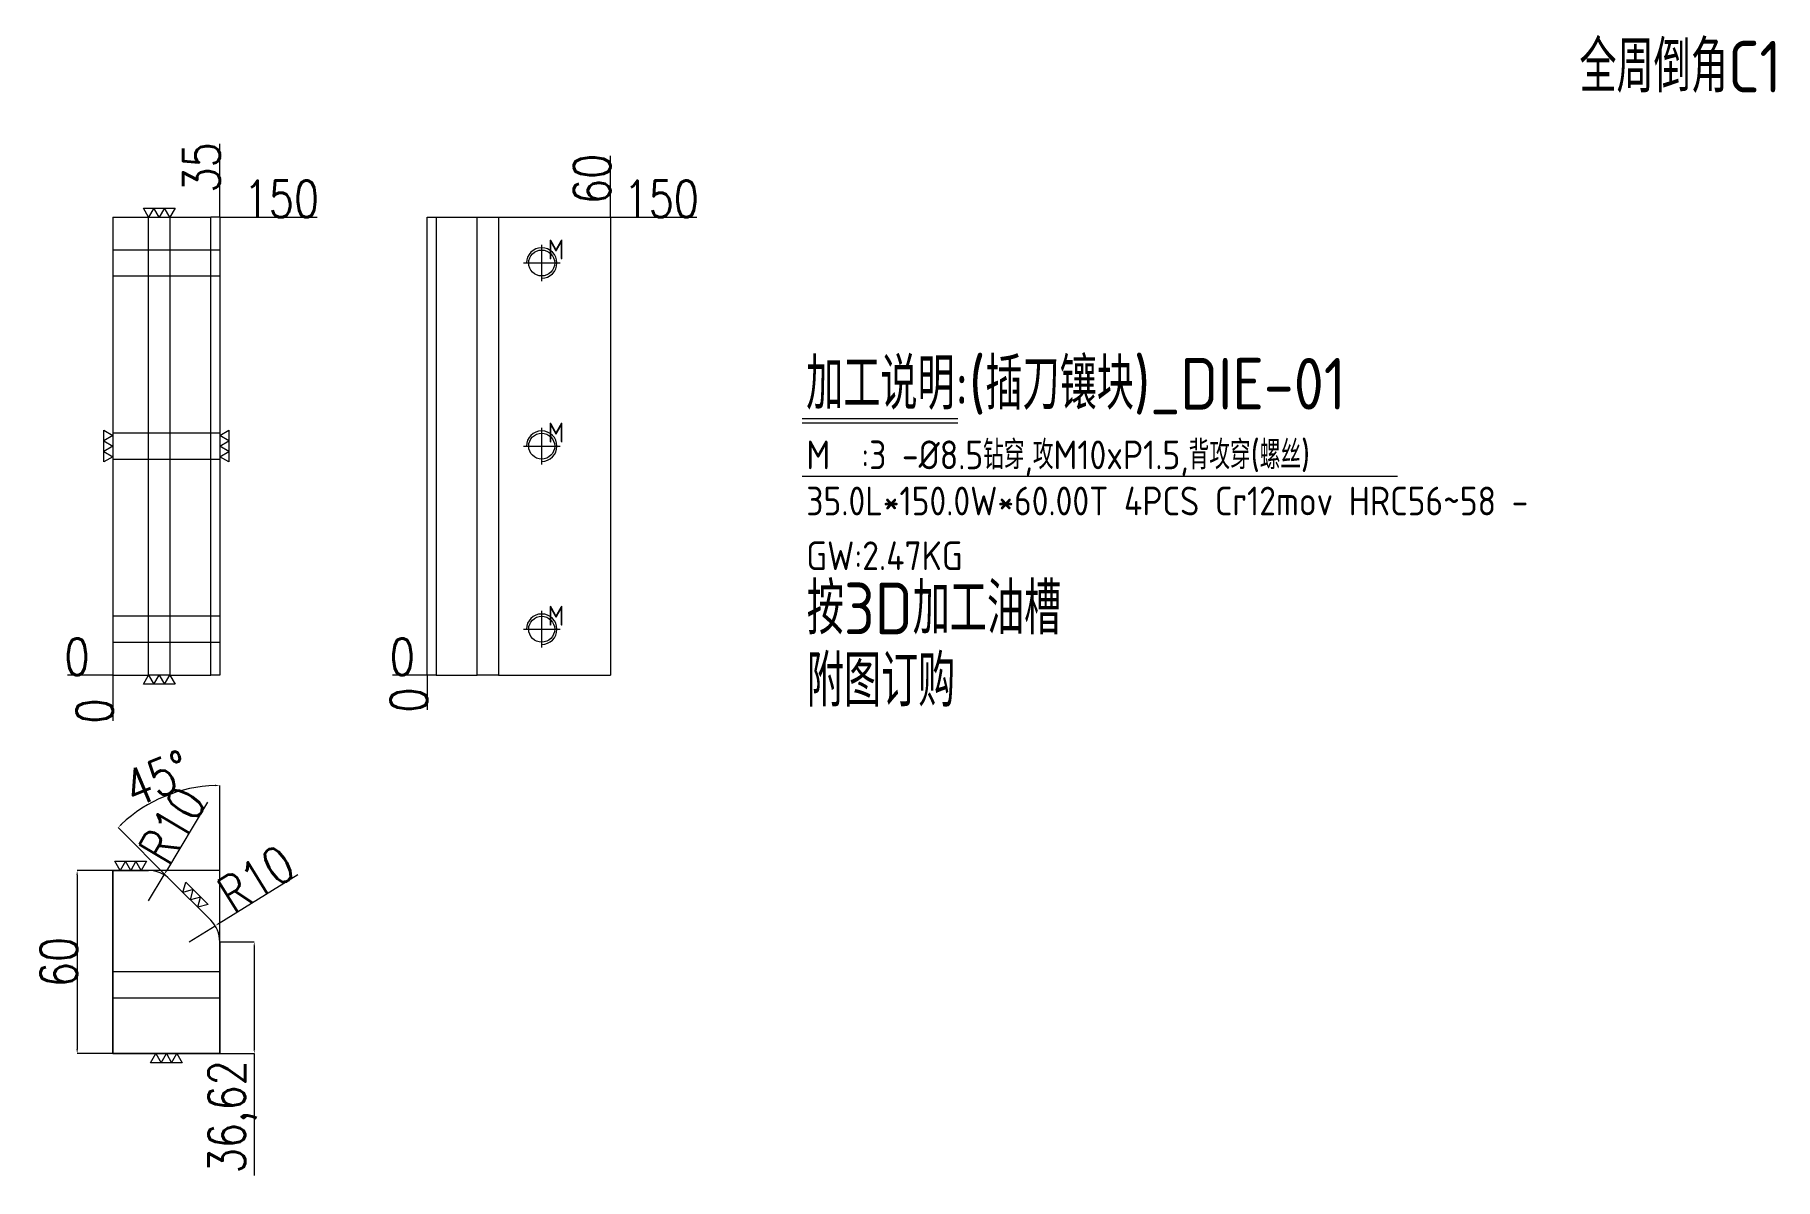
# Model space of a CAD drawing. Header units: millimetres. Extents: x -13171 to -12601, y 61306 to 61681.
import ezdxf

# ---------------------------------------------------------------- set-up
doc = ezdxf.new("R2010")
doc.units = ezdxf.units.MM
doc.linetypes.add('CENTER', pattern=[0])
doc.linetypes.add('DASHED', pattern=[0])
for name, color, linetype, lineweight in [('DIE', 20, 'Continuous', 20), ('DIE_W', 1, 'Continuous', 20), ('DIM', 4, 'Continuous', 20)]:
    doc.layers.add(name, color=color, linetype=linetype, lineweight=lineweight)
doc.styles.add('gbenor', font='gbenor.shx', dxfattribs={"bigfont": 'gbcbig.shx'})
doc.styles.add('TXT', font='txt.shx', dxfattribs={"width": 0.8, "bigfont": 'ctxt.shx'})
doc.dimstyles.new('零件', dxfattribs={"dimscale": 1.5, "dimtxt": 8, "dimasz": 1, "dimexe": 0, "dimexo": 0, "dimgap": 0, "dimtad": 1, "dimtxsty": 'TXT', "dimcen": 0, "dimclrd": 252, "dimclre": 252, "dimclrt": 4, "dimazin": 3, "dimtp": 0.001, "dimtm": 0.001, "dimtfac": 1, "dimtmove": 0, "dimatfit": 3, "dimlwd": 5, "dimlwe": 5})

# ---------------------------------------------------------------- blocks, each defined once
blk = doc.blocks.new('*D1107')
at = {"layer": 'Defpoints', "color": 0}
for p in [(-13110.4, 61621.46), (-13101.85, 61621.46), (-13145.4, 61471.46)]:
    blk.add_point(p, dxfattribs=at)
at = {"layer": 'DIM', "color": 252, "lineweight": 5}
blk.add_line((-13110.4, 61621.46), (-13078.54, 61621.46), dxfattribs=at)
at = {"layer": 'DIM', "color": 4, "lineweight": 5, "insert": (-13090.2, 61627.46), "char_height": 12, "attachment_point": 5, "style": 'TXT'}
blk.add_mtext('150', dxfattribs=at)
blk = doc.blocks.new('*D1108')
at = {"layer": 'Defpoints', "color": 0}
for p in [(-13153.95, 61471.46), (-13145.4, 61471.46), (-13145.4, 61471.46)]:
    blk.add_point(p, dxfattribs=at)
at = {"layer": 'DIM', "color": 252, "lineweight": 5}
blk.add_line((-13145.4, 61471.46), (-13160.35, 61471.46), dxfattribs=at)
at = {"layer": 'DIM', "color": 4, "lineweight": 5, "insert": (-13157.15, 61477.46), "char_height": 12, "attachment_point": 5, "style": 'TXT'}
blk.add_mtext('0', dxfattribs=at)
blk = doc.blocks.new('*D1109')
at = {"layer": 'Defpoints', "color": 0}
for p in [(-13145.4, 61471.46), (-13145.4, 61471.46), (-13145.4, 61462.91)]:
    blk.add_point(p, dxfattribs=at)
at = {"layer": 'DIM', "color": 252, "lineweight": 5}
blk.add_line((-13145.4, 61471.46), (-13145.4, 61456.51), dxfattribs=at)
at = {"layer": 'DIM', "color": 4, "lineweight": 5, "insert": (-13151.4, 61459.71), "char_height": 12, "attachment_point": 5, "rotation": 90, "style": 'TXT'}
blk.add_mtext('0', dxfattribs=at)
blk = doc.blocks.new('*D1110')
at = {"layer": 'Defpoints', "color": 0}
for p in [(-13110.4, 61630.01), (-13110.4, 61621.46), (-13145.4, 61471.46)]:
    blk.add_point(p, dxfattribs=at)
at = {"layer": 'DIM', "color": 252, "lineweight": 5}
blk.add_line((-13110.4, 61621.46), (-13110.4, 61645.56), dxfattribs=at)
at = {"layer": 'DIM', "color": 4, "lineweight": 5, "insert": (-13116.4, 61637.79), "char_height": 12, "attachment_point": 5, "rotation": 90, "style": 'TXT'}
blk.add_mtext('35', dxfattribs=at)
blk = doc.blocks.new('*D1111')
at = {"layer": 'Defpoints', "color": 0}
for p in [(-12982.41, 61621.46), (-12977.41, 61621.46), (-13042.41, 61471.46)]:
    blk.add_point(p, dxfattribs=at)
at = {"layer": 'DIM', "color": 252, "lineweight": 5}
blk.add_line((-12982.41, 61621.46), (-12954.1, 61621.46), dxfattribs=at)
at = {"layer": 'DIM', "color": 4, "lineweight": 5, "insert": (-12965.75, 61627.46), "char_height": 12, "attachment_point": 5, "style": 'TXT'}
blk.add_mtext('150', dxfattribs=at)
blk = doc.blocks.new('*D1112')
at = {"layer": 'Defpoints', "color": 0}
for p in [(-13047.41, 61471.46), (-13042.41, 61471.46), (-13042.41, 61471.46)]:
    blk.add_point(p, dxfattribs=at)
at = {"layer": 'DIM', "color": 252, "lineweight": 5}
blk.add_line((-13042.41, 61471.46), (-13053.81, 61471.46), dxfattribs=at)
at = {"layer": 'DIM', "color": 4, "lineweight": 5, "insert": (-13050.61, 61477.46), "char_height": 12, "attachment_point": 5, "style": 'TXT'}
blk.add_mtext('0', dxfattribs=at)
blk = doc.blocks.new('*D1113')
at = {"layer": 'Defpoints', "color": 0}
for p in [(-13042.41, 61471.46), (-13042.41, 61471.46), (-13042.41, 61466.46)]:
    blk.add_point(p, dxfattribs=at)
at = {"layer": 'DIM', "color": 252, "lineweight": 5}
blk.add_line((-13042.41, 61471.46), (-13042.41, 61460.06), dxfattribs=at)
at = {"layer": 'DIM', "color": 4, "lineweight": 5, "insert": (-13048.41, 61463.26), "char_height": 12, "attachment_point": 5, "rotation": 90, "style": 'TXT'}
blk.add_mtext('0', dxfattribs=at)
blk = doc.blocks.new('*D1114')
at = {"layer": 'Defpoints', "color": 0}
for p in [(-12982.41, 61626.46), (-12982.41, 61621.46), (-13042.41, 61471.46)]:
    blk.add_point(p, dxfattribs=at)
at = {"layer": 'DIM', "color": 252, "lineweight": 5}
blk.add_line((-12982.41, 61621.46), (-12982.41, 61641.55), dxfattribs=at)
at = {"layer": 'DIM', "color": 4, "lineweight": 5, "insert": (-12988.41, 61634.01), "char_height": 12, "attachment_point": 5, "rotation": 90, "style": 'TXT'}
blk.add_mtext('60', dxfattribs=at)
blk = doc.blocks.new('*D1115')
at = {"layer": 'Defpoints', "color": 0}
for p in [(-13145.4, 61407.44), (-13157.14, 61347.44), (-13145.4, 61347.44)]:
    blk.add_point(p, dxfattribs=at)
at = {"layer": 'DIM', "color": 252, "linetype": 'Continuous', "lineweight": 5}
for p, q in [((-13145.4, 61407.44), (-13157.14, 61407.44)), ((-13157.14, 61405.94), (-13157.14, 61348.94)), ((-13145.4, 61347.44), (-13157.14, 61347.44))]:
    blk.add_line(p, q, dxfattribs=at)
at = {"layer": 'DIM', "color": 252}
for points in [[(-13156.89, 61405.94), (-13157.39, 61405.94), (-13157.14, 61407.44)], [(-13157.39, 61348.94), (-13156.89, 61348.94), (-13157.14, 61347.44)]]:
    blk.add_solid(points, dxfattribs=at)
at = {"layer": 'DIM', "color": 4, "lineweight": 5, "insert": (-13163.14, 61377.44), "char_height": 12, "attachment_point": 5, "rotation": 90, "style": 'TXT'}
blk.add_mtext('60', dxfattribs=at)
blk = doc.blocks.new('*D1116')
at = {"layer": 'Defpoints', "color": 0}
for p in [(-13122.6, 61433.7), (-13110.4, 61407.44), (-13126.72, 61404.51), (-13113.33, 61391.13), (-13110.4, 61347.44)]:
    blk.add_point(p, dxfattribs=at)
at = {"layer": 'DIM', "color": 252, "linetype": 'Continuous', "lineweight": 5}
for p, q in [((-13110.4, 61407.44), (-13110.4, 61435.31)), ((-13126.72, 61404.51), (-13143.71, 61421.51))]:
    blk.add_line(p, q, dxfattribs=at)
blk.add_arc((-13110.4, 61388.2), 47.11, 91.8245, 133.1756, dxfattribs=at)
at = {"layer": 'DIM', "color": 252}
for points in [[(-13111.9, 61435.03), (-13111.91, 61435.53), (-13110.4, 61435.31)], [(-13142.81, 61422.73), (-13142.46, 61422.37), (-13143.71, 61421.51)]]:
    blk.add_solid(points, dxfattribs=at)
at = {"layer": 'DIM', "color": 4, "lineweight": 5, "insert": (-13130.84, 61437.53), "char_height": 12, "attachment_point": 5, "rotation": 22.5, "style": 'TXT'}
blk.add_mtext('45%%d', dxfattribs=at)
blk = doc.blocks.new('*D1117')
at = {"layer": 'Defpoints', "color": 0}
for p in [(-13128.66, 61406.03), (-13133.79, 61397.44)]:
    blk.add_point(p, dxfattribs=at)
at = {"layer": 'DIM', "color": 252, "linetype": 'Continuous', "lineweight": 5}
for p, q in [((-13114.48, 61429.8), (-13127.9, 61407.32)), ((-13133.79, 61397.44), (-13128.66, 61406.03))]:
    blk.add_line(p, q, dxfattribs=at)
at = {"layer": 'DIM', "color": 252}
blk.add_solid([(-13128.11, 61407.44), (-13127.68, 61407.19), (-13128.66, 61406.03)], dxfattribs=at)
at = {"layer": 'DIM', "color": 4, "lineweight": 5, "insert": (-13125.96, 61422.28), "char_height": 12, "attachment_point": 5, "rotation": 59.1819, "style": 'TXT'}
blk.add_mtext('R10', dxfattribs=at)
blk = doc.blocks.new('*D1118')
at = {"layer": 'Defpoints', "color": 0}
for p in [(-13111.91, 61389.33), (-13120.4, 61384.06)]:
    blk.add_point(p, dxfattribs=at)
at = {"layer": 'DIM', "color": 252, "linetype": 'Continuous', "lineweight": 5}
for p, q in [((-13110.63, 61390.12), (-13084.87, 61406.1)), ((-13120.4, 61384.06), (-13111.91, 61389.33))]:
    blk.add_line(p, q, dxfattribs=at)
at = {"layer": 'DIM', "color": 252}
blk.add_solid([(-13110.76, 61390.33), (-13110.5, 61389.91), (-13111.91, 61389.33)], dxfattribs=at)
at = {"layer": 'DIM', "color": 4, "lineweight": 5, "insert": (-13098.52, 61404.69), "char_height": 12, "attachment_point": 5, "rotation": 31.8152, "style": 'TXT'}
blk.add_mtext('R10', dxfattribs=at)
blk = doc.blocks.new('*D1119')
at = {"layer": 'Defpoints', "color": 0}
for p in [(-13110.4, 61384.06), (-13110.4, 61347.44), (-13099.11, 61347.44)]:
    blk.add_point(p, dxfattribs=at)
at = {"layer": 'DIM', "color": 252, "linetype": 'Continuous', "lineweight": 5}
for p, q in [((-13110.4, 61384.06), (-13099.11, 61384.06)), ((-13099.11, 61382.56), (-13099.11, 61348.94)), ((-13110.4, 61347.44), (-13099.11, 61347.44)), ((-13099.11, 61347.44), (-13099.11, 61307.54))]:
    blk.add_line(p, q, dxfattribs=at)
at = {"layer": 'DIM', "color": 252}
for points in [[(-13098.86, 61382.56), (-13099.36, 61382.56), (-13099.11, 61384.06)], [(-13099.36, 61348.94), (-13098.86, 61348.94), (-13099.11, 61347.44)]]:
    blk.add_solid(points, dxfattribs=at)
at = {"layer": 'DIM', "color": 4, "lineweight": 5, "insert": (-13106.25, 61326.74), "char_height": 12, "attachment_point": 5, "rotation": 90, "style": 'TXT'}
blk.add_mtext('36,62', dxfattribs=at)

msp = doc.modelspace()

# ---------------------------------------------------------------- linework, layer by layer
at = {"layer": 'DIE', "color": 2, "linetype": 'Continuous', "lineweight": 5}
for p, q in [((-13145.403, 61621.465), (-13133.788, 61621.465)), ((-13145.403, 61621.465), (-13145.403, 61471.465)), ((-13133.788, 61621.465), (-13126.717, 61621.465)), ((-13126.717, 61621.465), (-13113.332, 61621.465)), ((-13110.403, 61621.465), (-13113.332, 61621.465)), ((-13110.403, 61621.465), (-13110.403, 61471.465)), ((-13042.412, 61621.465), (-13039.483, 61621.465)), ((-13042.412, 61471.465), (-13042.412, 61621.465)), ((-13039.483, 61621.465), (-13026.098, 61621.465)), ((-13026.098, 61621.465), (-13019.027, 61621.465)), ((-13019.027, 61621.465), (-12982.412, 61621.465)), ((-12982.412, 61621.465), (-12982.412, 61471.465)), ((-13145.403, 61471.465), (-13133.788, 61471.465)), ((-13126.717, 61471.465), (-13133.788, 61471.465)), ((-13126.717, 61471.465), (-13113.332, 61471.465)), ((-13110.403, 61471.465), (-13113.332, 61471.465)), ((-13039.483, 61471.465), (-13042.412, 61471.465)), ((-13039.483, 61471.465), (-13026.098, 61471.465)), ((-13019.027, 61471.465), (-13026.098, 61471.465)), ((-13019.027, 61471.465), (-12982.412, 61471.465)), ((-13145.403, 61407.44), (-13133.788, 61407.44)), ((-13145.403, 61347.44), (-13145.403, 61407.44)), ((-13126.717, 61404.511), (-13113.332, 61391.127)), ((-13110.403, 61384.056), (-13110.403, 61347.44)), ((-13110.403, 61347.44), (-13145.403, 61347.44))]:
    msp.add_line(p, q, dxfattribs=at)
at = {"layer": 'DIE', "color": 155, "linetype": 'Continuous', "lineweight": 5}
for p, q in [((-13133.788, 61471.465), (-13133.788, 61621.465)), ((-13126.717, 61621.465), (-13126.717, 61471.465)), ((-13113.332, 61471.465), (-13113.332, 61621.465)), ((-13039.483, 61621.465), (-13039.483, 61471.465)), ((-13026.098, 61471.465), (-13026.098, 61621.465)), ((-13019.027, 61621.465), (-13019.027, 61471.465))]:
    msp.add_line(p, q, dxfattribs=at)
at = {"layer": 'DIE', "color": 5, "linetype": 'DASHED', "lineweight": 5, "ltscale": 0.378125}
for p, q in [((-13110.403, 61610.718), (-13145.403, 61610.718)), ((-13145.403, 61602.212), (-13110.403, 61602.212)), ((-13110.403, 61550.718), (-13145.403, 61550.718)), ((-13145.403, 61542.212), (-13110.403, 61542.212)), ((-13110.403, 61490.718), (-13145.403, 61490.718)), ((-13145.403, 61482.212), (-13110.403, 61482.212)), ((-13110.403, 61374.193), (-13145.403, 61374.193)), ((-13145.403, 61365.687), (-13110.403, 61365.687))]:
    msp.add_line(p, q, dxfattribs=at)
at = {"layer": 'DIE', "color": 2, "linetype": 'Continuous', "lineweight": 5}
for centre in [(-13004.912, 61606.465), (-13004.912, 61546.465), (-13004.912, 61486.465)]:
    msp.add_circle(centre, 4.253, dxfattribs=at)
at = {"layer": 'DIE', "color": 42, "linetype": 'Continuous', "lineweight": 5}
for centre in [(-13004.912, 61606.465), (-13004.912, 61546.465), (-13004.912, 61486.465)]:
    msp.add_arc(centre, 5, 270, 180, dxfattribs=at)
at = {"layer": 'DIE', "color": 2, "linetype": 'Continuous', "lineweight": 5}
for centre, start, end in [((-13133.788, 61397.44), 45, 90), ((-13120.403, 61384.056), 0, 45)]:
    msp.add_arc(centre, 10, start, end, dxfattribs=at)
at = {"layer": 'DIE_W', "color": 1, "linetype": 'CENTER', "lineweight": 5, "ltscale": 0.378125}
for p, q in [((-13004.912, 61600.465), (-13004.912, 61612.465)), ((-13010.912, 61606.465), (-12998.912, 61606.465)), ((-13004.912, 61540.465), (-13004.912, 61552.465)), ((-13010.912, 61546.465), (-12998.912, 61546.465)), ((-13004.912, 61480.465), (-13004.912, 61492.465)), ((-13010.912, 61486.465), (-12998.912, 61486.465))]:
    msp.add_line(p, q, dxfattribs=at)
at = {"layer": 'DIM', "color": 8, "linetype": 'Continuous', "lineweight": 5}
for p, q in [((-12919.613, 61555.529), (-12868.507, 61555.529)), ((-12919.613, 61554.118), (-12868.507, 61554.118)), ((-12919.613, 61536.651), (-12724.497, 61536.651))]:
    msp.add_line(p, q, dxfattribs=at)
at = {"layer": 'DIM', "linetype": 'Continuous', "lineweight": 5}
for points in [[(-13125.056, 61624.465), (-13126.788, 61621.465), (-13128.52, 61624.465), (-13130.252, 61621.465), (-13131.984, 61624.465), (-13133.716, 61621.465), (-13135.448, 61624.465), (-13125.056, 61624.465)], [(-13148.403, 61551.661), (-13145.403, 61549.929), (-13148.403, 61548.197), (-13145.403, 61546.465), (-13148.403, 61544.733), (-13145.403, 61543.001), (-13148.403, 61541.268), (-13148.403, 61551.661)], [(-13107.403, 61541.268), (-13110.403, 61543.001), (-13107.403, 61544.733), (-13110.403, 61546.465), (-13107.403, 61548.197), (-13110.403, 61549.929), (-13107.403, 61551.661), (-13107.403, 61541.268)], [(-13135.448, 61468.465), (-13133.716, 61471.465), (-13131.984, 61468.465), (-13130.252, 61471.465), (-13128.52, 61468.465), (-13126.788, 61471.465), (-13125.056, 61468.465), (-13135.448, 61468.465)], [(-13134.399, 61410.44), (-13136.131, 61407.44), (-13137.863, 61410.44), (-13139.595, 61407.44), (-13141.327, 61410.44), (-13143.06, 61407.44), (-13144.792, 61410.44), (-13134.399, 61410.44)], [(-13114.229, 61396.266), (-13117.575, 61395.37), (-13116.678, 61398.716), (-13120.024, 61397.819), (-13119.128, 61401.165), (-13122.474, 61400.269), (-13121.577, 61403.615), (-13114.229, 61396.266)], [(-13133.099, 61344.44), (-13131.367, 61347.44), (-13129.635, 61344.44), (-13127.903, 61347.44), (-13126.171, 61344.44), (-13124.439, 61347.44), (-13122.707, 61344.44), (-13133.099, 61344.44)]]:
    msp.add_lwpolyline(points, close=True, dxfattribs=at)
at = {"layer": 'DIM', "color": 252, "linetype": 'DASHED', "lineweight": 5, "ltscale": 0.378125}
msp.add_lwpolyline([(-13145.403, 61347.44), (-13110.403, 61347.44), (-13110.403, 61407.44), (-13145.403, 61407.44)], close=True, dxfattribs=at)

# ---------------------------------------------------------------- texts
at = {"layer": 'DIM', "color": 6, "lineweight": 5, "style": 'gbenor'}
for s, p in [('全周倒角C1', (-12664.87, 61662.343)), ('附图订购', (-12918.047, 61461.132))]:
    msp.add_text(s, height=16.9, dxfattribs=at).set_placement(p)
at = {"layer": 'DIM', "color": 4, "lineweight": 5, "style": 'gbenor'}
for s, height, p in [('M', 6.5, (-13002.907, 61607.648)), ('加工说明:(插刀镶块)_DIE-01', 16.9, (-12918.257, 61558.449)), ('M', 6.5, (-13002.907, 61547.648)), ('M  :3 -%%C8.5钻穿,攻M10xP1.5,背攻穿(螺丝)', 9.4, (-12918.203, 61538.901)), ('35.0L*150.0W*60.00T 4PCS Cr12mov HRC56~58 -', 9.4, (-12918.203, 61523.787)), ('GW:2.47KG', 9.4, (-12918.203, 61505.85)), ('M', 6.5, (-13002.907, 61487.648))]:
    msp.add_text(s, height=height, dxfattribs=at).set_placement(p)
at = {"layer": 'DIM', "color": 21, "lineweight": 5, "style": 'gbenor'}
msp.add_text('按3D加工油槽', height=16.9, dxfattribs=at).set_placement((-12918.047, 61484.837))

# ---------------------------------------------------------------- dimensions: what is measured, and where the dimension line sits
at = {"layer": 'DIM', "lineweight": 5}
for feature_location, offset, dtype, origin, picture, middle in [((-13110.403, 61621.465), (0, 8.55), 1, (-13145.403, 61471.465), '*D1110', (-13116.403, 61637.786)), ((-12982.412, 61621.465), (0, 5), 1, (-13042.412, 61471.465), '*D1114', (-12988.412, 61634.007)), ((-13110.403, 61621.465), (8.55, 0), 0, (-13145.403, 61471.465), '*D1107', (-13090.196, 61627.465)), ((-12982.412, 61621.465), (5, 0), 0, (-13042.412, 61471.465), '*D1111', (-12965.755, 61627.465)), ((-13145.403047221, 61471.464640705), (-8.55, 0), 0, (-13145.403047221, 61471.464640705), '*D1108', (-13157.153047221, 61477.464640705)), ((-13042.412056515, 61471.464640705), (-5, 0), 0, (-13042.412056515, 61471.464640705), '*D1112', (-13050.612056515, 61477.464640705)), ((-13145.403047221, 61471.464640705), (0, -8.55), 1, (-13145.403047221, 61471.464640705), '*D1109', (-13151.403047221, 61459.714640705)), ((-13042.412056515, 61471.464640705), (0, -5), 1, (-13042.412056515, 61471.464640705), '*D1113', (-13048.412056515, 61463.264640705))]:
    dim = msp.add_ordinate_dim(feature_location=feature_location, offset=offset, dtype=dtype, origin=origin, dimstyle='零件', dxfattribs=at)
    dim.commit()
    dim.dimension.update_dxf_attribs({"geometry": picture, "text_midpoint": middle})
at = {"layer": 'DIM', "linetype": 'Continuous', "lineweight": 5}
dim = msp.add_angular_dim_2l(base=(-13122.596, 61433.701), line1=((-13110.403, 61347.44), (-13110.403, 61407.44)), line2=((-13126.717, 61404.511), (-13113.332, 61391.127)), dimstyle='零件', dxfattribs=at)
dim.commit()
dim.dimension.update_dxf_attribs({"geometry": '*D1116', "text_midpoint": (-13130.836, 61437.528)})
dim = msp.add_radius_dim(center=(-13133.788, 61397.44), mpoint=(-13128.665, 61406.028), dimstyle='零件', dxfattribs=at)
dim.commit()
dim.dimension.update_dxf_attribs({"geometry": '*D1117', "text_midpoint": (-13125.957, 61422.279)})
dim = msp.add_radius_dim(center=(-13120.403, 61384.056), mpoint=(-13111.906, 61389.327), dimstyle='零件', dxfattribs=at)
dim.commit()
dim.dimension.update_dxf_attribs({"geometry": '*D1118', "text_midpoint": (-13095.354, 61399.596), "dimtype": 164})
for base, p1, p2, picture, middle in [((-13157.141, 61347.44), (-13145.403, 61407.44), (-13145.403, 61347.44), '*D1115', (-13163.141, 61377.44)), ((-13099.111, 61347.44), (-13110.403, 61384.056), (-13110.403, 61347.44), '*D1119', (-13106.254, 61326.74))]:
    dim = msp.add_linear_dim(base=base, p1=p1, p2=p2, angle=90, dimstyle='零件', dxfattribs=at)
    dim.commit()
    dim.dimension.update_dxf_attribs({"geometry": picture, "text_midpoint": middle})

doc.saveas('drawing.dxf')
